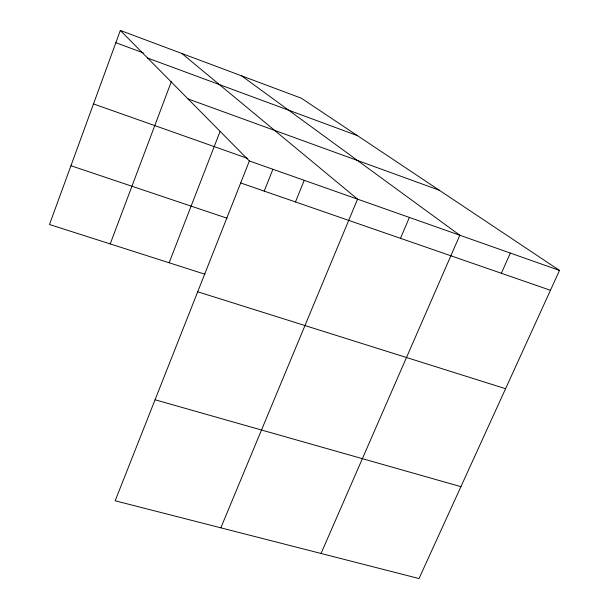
<?xml version="1.0" encoding="UTF-8"?>
<svg xmlns="http://www.w3.org/2000/svg" width="609" height="609" viewBox="0 0 609 609"><rect width="100%" height="100%" fill="white"/><g stroke="black" fill="none" stroke-linecap="round" stroke-linejoin="round"><path stroke-width="0.91" d="M120.323 30.45L249.37 160.966L115.17 500.781L419.015 578.55L559.511 270.426L301.318 98.194L120.323 30.45L49.489 224.5L205.005 274.248M110.206 243.92L171.411 81.423M169.127 262.768L220.009 131.643M264.192 191.135L272.901 169.332M295.464 201.937L304.226 180.325M220.823 527.82L357.544 199.143L181.924 53.508M400.486 238.325L409.385 217.443M321.034 553.474L459.818 235.241L241.651 75.859M501.344 273.266L510.35 253.078M155.059 399.77L460.914 486.66M197.712 291.78L505.577 388.702M70.941 165.732L227.134 218.235M240.684 182.959L550.452 290.28M93.497 103.933L247.703 158.439M249.37 160.966L559.511 270.426M188.052 98.947L439.226 190.191M115.847 42.699L143.321 52.884M147.591 58.03L357.506 135.67"/></g></svg>
